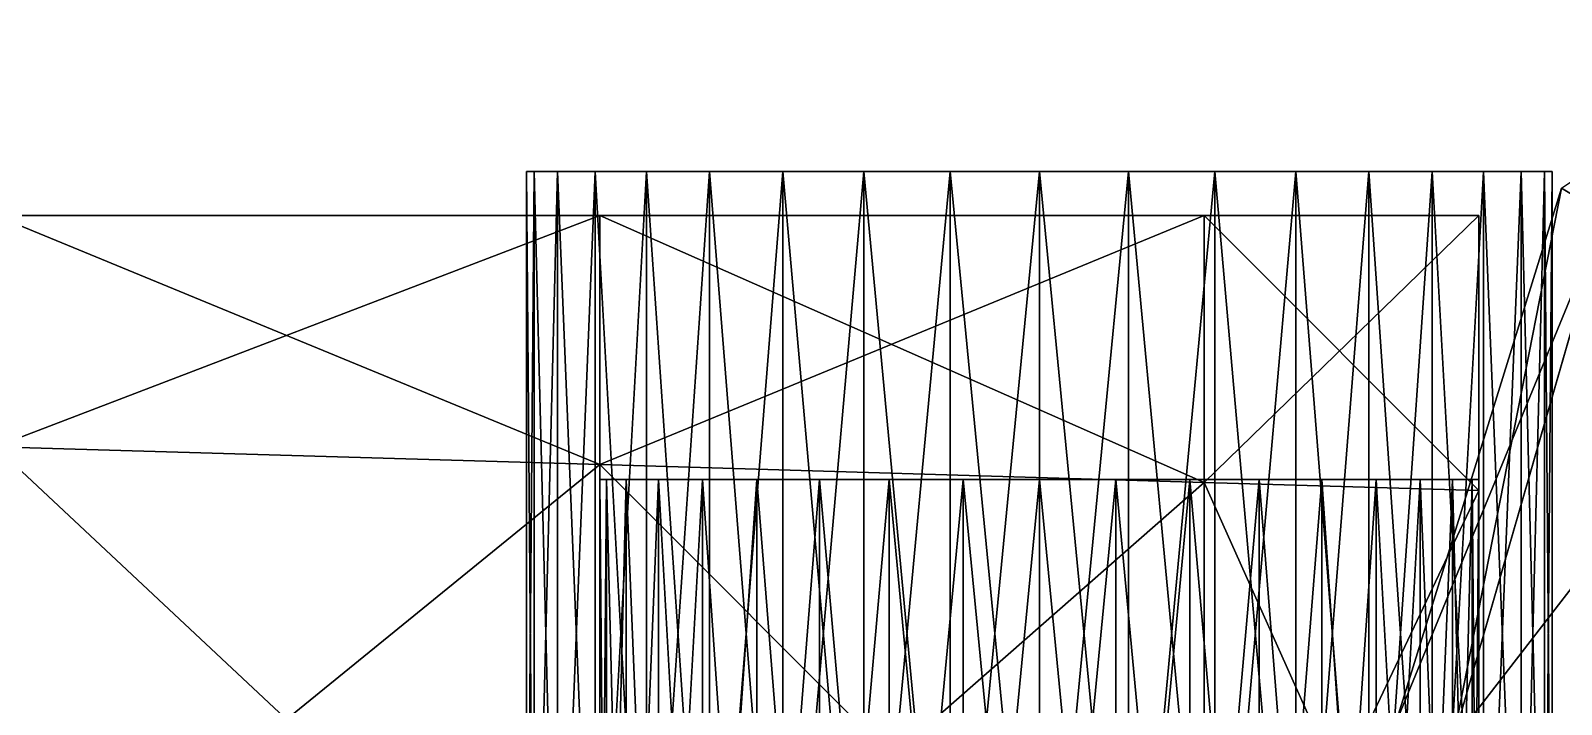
# Model space of a CAD drawing. Header units: metres. Extents: x -4.87 to 4.87, y -6.04 to 1.46.
# Drawn here: x -2.777 to -0.688, y 0.533 to 1.452 of the extents above; entities that cross this region are included whole.
import ezdxf

# ---------------------------------------------------------------- set-up
doc = ezdxf.new("R2010")
doc.units = ezdxf.units.M

msp = doc.modelspace()

# ---------------------------------------------------------------- linework, layer by layer
at = {"layer": 'Cylinder'}
for points in [[(-2.1, 0, 0.7), (-2.0894, 1.26, 0.8216), (-2.0894, 0, 0.8216)], [(-2.1, 0, 0.7), (-2.1, 1.26, 0.7), (-2.0894, 1.26, 0.8216)], [(-2.1, 1.26, 0.7), (-2.0894, 1.26, 0.8216), (-2.0894, 1.26, 0.8216)], [(-2.1, 1.26, 0.7), (-2.1, 1.26, 0.7), (-2.0894, 1.26, 0.8216)], [(-2.1, 1.26, 0.7), (-1.4, 1.26, 0.7), (-2.0894, 1.26, 0.8216)], [(-2.1, 1.26, 0.7), (-1.4, 1.26, 0.7), (-1.4, 1.26, 0.7)], [(-2.0894, 0, 0.5784), (-2.1, 1.26, 0.7), (-2.1, 0, 0.7)], [(-2.0894, 0, 0.5784), (-2.0894, 1.26, 0.5784), (-2.1, 1.26, 0.7)], [(-2.0894, 1.26, 0.5784), (-2.1, 1.26, 0.7), (-2.1, 1.26, 0.7)], [(-2.0894, 1.26, 0.5784), (-2.0894, 1.26, 0.5784), (-2.1, 1.26, 0.7)], [(-2.0894, 1.26, 0.5784), (-1.4, 1.26, 0.7), (-2.1, 1.26, 0.7)], [(-2.0894, 0, 0.8216), (-2.0578, 1.26, 0.9394), (-2.0578, 0, 0.9394)], [(-2.0894, 0, 0.8216), (-2.0894, 1.26, 0.8216), (-2.0578, 1.26, 0.9394)], [(-2.0894, 1.26, 0.8216), (-2.0578, 1.26, 0.9394), (-2.0578, 1.26, 0.9394)], [(-2.0894, 1.26, 0.8216), (-2.0894, 1.26, 0.8216), (-2.0578, 1.26, 0.9394)], [(-2.0894, 1.26, 0.8216), (-1.4, 1.26, 0.7), (-2.0578, 1.26, 0.9394)], [(-2.0894, 1.26, 0.8216), (-1.4, 1.26, 0.7), (-1.4, 1.26, 0.7)], [(-2.0894, 1.26, 0.5784), (-1.4, 1.26, 0.7), (-1.4, 1.26, 0.7)], [(-2.0578, 0, 0.4606), (-2.0894, 1.26, 0.5784), (-2.0894, 0, 0.5784)], [(-2.0578, 0, 0.4606), (-2.0578, 1.26, 0.4606), (-2.0894, 1.26, 0.5784)], [(-2.0578, 1.26, 0.4606), (-2.0894, 1.26, 0.5784), (-2.0894, 1.26, 0.5784)], [(-2.0578, 1.26, 0.4606), (-2.0578, 1.26, 0.4606), (-2.0894, 1.26, 0.5784)], [(-2.0578, 1.26, 0.4606), (-1.4, 1.26, 0.7), (-2.0894, 1.26, 0.5784)], [(-2.0578, 0, 0.9394), (-2.0062, 1.26, 1.05), (-2.0062, 0, 1.05)], [(-2.0578, 0, 0.9394), (-2.0578, 1.26, 0.9394), (-2.0062, 1.26, 1.05)], [(-2.0578, 1.26, 0.9394), (-2.0062, 1.26, 1.05), (-2.0062, 1.26, 1.05)], [(-2.0578, 1.26, 0.9394), (-2.0578, 1.26, 0.9394), (-2.0062, 1.26, 1.05)], [(-2.0578, 1.26, 0.9394), (-1.4, 1.26, 0.7), (-2.0062, 1.26, 1.05)], [(-2.0578, 1.26, 0.9394), (-1.4, 1.26, 0.7), (-1.4, 1.26, 0.7)], [(-2.0578, 1.26, 0.4606), (-1.4, 1.26, 0.7), (-1.4, 1.26, 0.7)], [(-2.0062, 0, 0.35), (-2.0578, 1.26, 0.4606), (-2.0578, 0, 0.4606)], [(-2.0062, 0, 0.35), (-2.0062, 1.26, 0.35), (-2.0578, 1.26, 0.4606)], [(-2.0062, 1.26, 0.35), (-2.0578, 1.26, 0.4606), (-2.0578, 1.26, 0.4606)], [(-2.0062, 1.26, 0.35), (-2.0062, 1.26, 0.35), (-2.0578, 1.26, 0.4606)], [(-2.0062, 1.26, 0.35), (-1.4, 1.26, 0.7), (-2.0578, 1.26, 0.4606)], [(-2.0062, 0, 1.05), (-1.9362, 1.26, 1.15), (-1.9362, 0, 1.15)], [(-2.0062, 0, 1.05), (-2.0062, 1.26, 1.05), (-1.9362, 1.26, 1.15)], [(-2.0062, 1.26, 1.05), (-1.9362, 1.26, 1.15), (-1.9362, 1.26, 1.15)], [(-2.0062, 1.26, 1.05), (-2.0062, 1.26, 1.05), (-1.9362, 1.26, 1.15)], [(-2.0062, 1.26, 1.05), (-1.4, 1.26, 0.7), (-1.9362, 1.26, 1.15)], [(-2.0062, 1.26, 1.05), (-1.4, 1.26, 0.7), (-1.4, 1.26, 0.7)], [(-2.0062, 1.26, 0.35), (-1.4, 1.26, 0.7), (-1.4, 1.26, 0.7)], [(-1.9362, 0, 0.25), (-2.0062, 1.26, 0.35), (-2.0062, 0, 0.35)], [(-1.9362, 0, 0.25), (-1.9362, 1.26, 0.25), (-2.0062, 1.26, 0.35)], [(-1.9362, 1.26, 0.25), (-2.0062, 1.26, 0.35), (-2.0062, 1.26, 0.35)], [(-1.9362, 1.26, 0.25), (-1.9362, 1.26, 0.25), (-2.0062, 1.26, 0.35)], [(-1.9362, 1.26, 0.25), (-1.4, 1.26, 0.7), (-2.0062, 1.26, 0.35)], [(-1.9362, 0, 1.15), (-1.85, 1.26, 1.2362), (-1.85, 0, 1.2362)], [(-1.9362, 0, 1.15), (-1.9362, 1.26, 1.15), (-1.85, 1.26, 1.2362)], [(-1.9362, 1.26, 1.15), (-1.85, 1.26, 1.2362), (-1.85, 1.26, 1.2362)], [(-1.9362, 1.26, 1.15), (-1.9362, 1.26, 1.15), (-1.85, 1.26, 1.2362)], [(-1.9362, 1.26, 1.15), (-1.4, 1.26, 0.7), (-1.85, 1.26, 1.2362)], [(-1.9362, 1.26, 1.15), (-1.4, 1.26, 0.7), (-1.4, 1.26, 0.7)], [(-1.9362, 1.26, 0.25), (-1.4, 1.26, 0.7), (-1.4, 1.26, 0.7)], [(-1.85, 0, 0.1638), (-1.9362, 1.26, 0.25), (-1.9362, 0, 0.25)], [(-1.85, 0, 0.1638), (-1.85, 1.26, 0.1638), (-1.9362, 1.26, 0.25)], [(-1.85, 1.26, 0.1638), (-1.9362, 1.26, 0.25), (-1.9362, 1.26, 0.25)], [(-1.85, 1.26, 0.1638), (-1.85, 1.26, 0.1638), (-1.9362, 1.26, 0.25)], [(-1.85, 1.26, 0.1638), (-1.4, 1.26, 0.7), (-1.9362, 1.26, 0.25)], [(-1.85, 0, 1.2362), (-1.75, 1.26, 1.3062), (-1.75, 0, 1.3062)], [(-1.85, 0, 1.2362), (-1.85, 1.26, 1.2362), (-1.75, 1.26, 1.3062)], [(-1.85, 1.26, 1.2362), (-1.75, 1.26, 1.3062), (-1.75, 1.26, 1.3062)], [(-1.85, 1.26, 1.2362), (-1.85, 1.26, 1.2362), (-1.75, 1.26, 1.3062)], [(-1.85, 1.26, 1.2362), (-1.4, 1.26, 0.7), (-1.75, 1.26, 1.3062)], [(-1.85, 1.26, 1.2362), (-1.4, 1.26, 0.7), (-1.4, 1.26, 0.7)], [(-1.85, 1.26, 0.1638), (-1.4, 1.26, 0.7), (-1.4, 1.26, 0.7)], [(-1.75, 0, 0.0938), (-1.85, 1.26, 0.1638), (-1.85, 0, 0.1638)], [(-1.75, 0, 0.0938), (-1.75, 1.26, 0.0938), (-1.85, 1.26, 0.1638)], [(-1.75, 1.26, 0.0938), (-1.85, 1.26, 0.1638), (-1.85, 1.26, 0.1638)], [(-1.75, 1.26, 0.0938), (-1.75, 1.26, 0.0938), (-1.85, 1.26, 0.1638)], [(-1.75, 1.26, 0.0938), (-1.4, 1.26, 0.7), (-1.85, 1.26, 0.1638)], [(-1.75, 0, 1.3062), (-1.6394, 1.26, 1.3578), (-1.6394, 0, 1.3578)], [(-1.75, 0, 1.3062), (-1.75, 1.26, 1.3062), (-1.6394, 1.26, 1.3578)], [(-1.75, 1.26, 1.3062), (-1.6394, 1.26, 1.3578), (-1.6394, 1.26, 1.3578)], [(-1.75, 1.26, 1.3062), (-1.75, 1.26, 1.3062), (-1.6394, 1.26, 1.3578)], [(-1.75, 1.26, 1.3062), (-1.4, 1.26, 0.7), (-1.6394, 1.26, 1.3578)], [(-1.75, 1.26, 1.3062), (-1.4, 1.26, 0.7), (-1.4, 1.26, 0.7)], [(-1.75, 1.26, 0.0938), (-1.4, 1.26, 0.7), (-1.4, 1.26, 0.7)], [(-1.6394, 0, 0.0422), (-1.75, 1.26, 0.0938), (-1.75, 0, 0.0938)], [(-1.6394, 0, 0.0422), (-1.6394, 1.26, 0.0422), (-1.75, 1.26, 0.0938)], [(-1.6394, 1.26, 0.0422), (-1.75, 1.26, 0.0938), (-1.75, 1.26, 0.0938)], [(-1.6394, 1.26, 0.0422), (-1.6394, 1.26, 0.0422), (-1.75, 1.26, 0.0938)], [(-1.6394, 1.26, 0.0422), (-1.4, 1.26, 0.7), (-1.75, 1.26, 0.0938)], [(-1.6394, 0, 1.3578), (-1.5216, 1.26, 1.3894), (-1.5216, 0, 1.3894)], [(-1.6394, 0, 1.3578), (-1.6394, 1.26, 1.3578), (-1.5216, 1.26, 1.3894)], [(-1.6394, 1.26, 1.3578), (-1.5216, 1.26, 1.3894), (-1.5216, 1.26, 1.3894)], [(-1.6394, 1.26, 1.3578), (-1.6394, 1.26, 1.3578), (-1.5216, 1.26, 1.3894)], [(-1.6394, 1.26, 1.3578), (-1.4, 1.26, 0.7), (-1.5216, 1.26, 1.3894)], [(-1.6394, 1.26, 1.3578), (-1.4, 1.26, 0.7), (-1.4, 1.26, 0.7)], [(-1.6394, 1.26, 0.0422), (-1.4, 1.26, 0.7), (-1.4, 1.26, 0.7)], [(-1.5216, 0, 0.0106), (-1.6394, 1.26, 0.0422), (-1.6394, 0, 0.0422)], [(-1.5216, 0, 0.0106), (-1.5216, 1.26, 0.0106), (-1.6394, 1.26, 0.0422)], [(-1.5216, 1.26, 0.0106), (-1.6394, 1.26, 0.0422), (-1.6394, 1.26, 0.0422)], [(-1.5216, 1.26, 0.0106), (-1.5216, 1.26, 0.0106), (-1.6394, 1.26, 0.0422)], [(-1.5216, 1.26, 0.0106), (-1.4, 1.26, 0.7), (-1.6394, 1.26, 0.0422)], [(-1.5216, 0, 1.3894), (-1.4, 1.26, 1.4), (-1.4, 0, 1.4)], [(-1.5216, 0, 1.3894), (-1.5216, 1.26, 1.3894), (-1.4, 1.26, 1.4)], [(-1.5216, 1.26, 1.3894), (-1.4, 1.26, 1.4), (-1.4, 1.26, 1.4)], [(-1.5216, 1.26, 1.3894), (-1.5216, 1.26, 1.3894), (-1.4, 1.26, 1.4)], [(-1.5216, 1.26, 1.3894), (-1.4, 1.26, 0.7), (-1.4, 1.26, 1.4)], [(-1.5216, 1.26, 1.3894), (-1.4, 1.26, 0.7), (-1.4, 1.26, 0.7)], [(-1.5216, 1.26, 0.0106), (-1.4, 1.26, 0.7), (-1.4, 1.26, 0.7)], [(-1.4, 0, 0), (-1.5216, 1.26, 0.0106), (-1.5216, 0, 0.0106)], [(-1.4, 0, 0), (-1.4, 1.26, 0), (-1.5216, 1.26, 0.0106)], [(-1.4, 1.26, 0), (-1.5216, 1.26, 0.0106), (-1.5216, 1.26, 0.0106)], [(-1.4, 1.26, 0), (-1.4, 1.26, 0), (-1.5216, 1.26, 0.0106)], [(-1.4, 1.26, 0), (-1.4, 1.26, 0.7), (-1.5216, 1.26, 0.0106)], [(-1.4, 1.26, 0), (-1.4, 1.26, 0.7), (-1.4, 1.26, 0.7)], [(-1.2784, 0, 0.0106), (-1.4, 1.26, 0), (-1.4, 0, 0)], [(-1.2784, 0, 0.0106), (-1.2784, 1.26, 0.0106), (-1.4, 1.26, 0)], [(-1.2784, 1.26, 0.0106), (-1.4, 1.26, 0), (-1.4, 1.26, 0)], [(-1.2784, 1.26, 0.0106), (-1.2784, 1.26, 0.0106), (-1.4, 1.26, 0)], [(-1.2784, 1.26, 0.0106), (-1.4, 1.26, 0.7), (-1.4, 1.26, 0)], [(-1.2784, 1.26, 0.0106), (-1.4, 1.26, 0.7), (-1.4, 1.26, 0.7)], [(-1.1606, 1.26, 0.0422), (-1.4, 1.26, 0.7), (-1.2784, 1.26, 0.0106)], [(-1.1606, 1.26, 0.0422), (-1.4, 1.26, 0.7), (-1.4, 1.26, 0.7)], [(-1.05, 1.26, 0.0938), (-1.4, 1.26, 0.7), (-1.1606, 1.26, 0.0422)], [(-1.05, 1.26, 0.0938), (-1.4, 1.26, 0.7), (-1.4, 1.26, 0.7)], [(-0.9501, 1.26, 0.1638), (-1.4, 1.26, 0.7), (-1.05, 1.26, 0.0938)], [(-0.9501, 1.26, 0.1638), (-1.4, 1.26, 0.7), (-1.4, 1.26, 0.7)], [(-0.8638, 1.26, 0.25), (-1.4, 1.26, 0.7), (-0.9501, 1.26, 0.1638)], [(-0.8638, 1.26, 0.25), (-1.4, 1.26, 0.7), (-1.4, 1.26, 0.7)], [(-0.7938, 1.26, 0.35), (-1.4, 1.26, 0.7), (-0.8638, 1.26, 0.25)], [(-0.7938, 1.26, 0.35), (-1.4, 1.26, 0.7), (-1.4, 1.26, 0.7)], [(-0.7422, 1.26, 0.4606), (-1.4, 1.26, 0.7), (-0.7938, 1.26, 0.35)], [(-0.7422, 1.26, 0.4606), (-1.4, 1.26, 0.7), (-1.4, 1.26, 0.7)], [(-0.7106, 1.26, 0.5784), (-1.4, 1.26, 0.7), (-0.7422, 1.26, 0.4606)], [(-0.7106, 1.26, 0.5784), (-1.4, 1.26, 0.7), (-1.4, 1.26, 0.7)], [(-0.7, 1.26, 0.7), (-1.4, 1.26, 0.7), (-0.7106, 1.26, 0.5784)], [(-0.7, 1.26, 0.7), (-1.4, 1.26, 0.7), (-1.4, 1.26, 0.7)], [(-0.7106, 1.26, 0.8216), (-1.4, 1.26, 0.7), (-0.7, 1.26, 0.7)], [(-0.7106, 1.26, 0.8216), (-1.4, 1.26, 0.7), (-1.4, 1.26, 0.7)], [(-0.7422, 1.26, 0.9394), (-1.4, 1.26, 0.7), (-0.7106, 1.26, 0.8216)], [(-0.7422, 1.26, 0.9394), (-1.4, 1.26, 0.7), (-1.4, 1.26, 0.7)], [(-0.7938, 1.26, 1.05), (-1.4, 1.26, 0.7), (-0.7422, 1.26, 0.9394)], [(-0.7938, 1.26, 1.05), (-1.4, 1.26, 0.7), (-1.4, 1.26, 0.7)], [(-0.8638, 1.26, 1.15), (-1.4, 1.26, 0.7), (-0.7938, 1.26, 1.05)], [(-0.8638, 1.26, 1.15), (-1.4, 1.26, 0.7), (-1.4, 1.26, 0.7)], [(-0.9501, 1.26, 1.2362), (-1.4, 1.26, 0.7), (-0.8638, 1.26, 1.15)], [(-0.9501, 1.26, 1.2362), (-1.4, 1.26, 0.7), (-1.4, 1.26, 0.7)], [(-1.05, 1.26, 1.3062), (-1.4, 1.26, 0.7), (-0.9501, 1.26, 1.2362)], [(-1.05, 1.26, 1.3062), (-1.4, 1.26, 0.7), (-1.4, 1.26, 0.7)], [(-1.1606, 1.26, 1.3578), (-1.4, 1.26, 0.7), (-1.05, 1.26, 1.3062)], [(-1.1606, 1.26, 1.3578), (-1.4, 1.26, 0.7), (-1.4, 1.26, 0.7)], [(-1.2784, 1.26, 1.3894), (-1.4, 1.26, 0.7), (-1.1606, 1.26, 1.3578)], [(-1.2784, 1.26, 1.3894), (-1.4, 1.26, 0.7), (-1.4, 1.26, 0.7)], [(-1.4, 0, 1.4), (-1.2784, 1.26, 1.3894), (-1.2784, 0, 1.3894)], [(-1.4, 0, 1.4), (-1.4, 1.26, 1.4), (-1.2784, 1.26, 1.3894)], [(-1.4, 1.26, 1.4), (-1.2784, 1.26, 1.3894), (-1.2784, 1.26, 1.3894)], [(-1.4, 1.26, 1.4), (-1.4, 1.26, 1.4), (-1.2784, 1.26, 1.3894)], [(-1.4, 1.26, 1.4), (-1.4, 1.26, 0.7), (-1.2784, 1.26, 1.3894)], [(-1.4, 1.26, 1.4), (-1.4, 1.26, 0.7), (-1.4, 1.26, 0.7)], [(-1.1606, 0, 0.0422), (-1.2784, 1.26, 0.0106), (-1.2784, 0, 0.0106)], [(-1.1606, 0, 0.0422), (-1.1606, 1.26, 0.0422), (-1.2784, 1.26, 0.0106)], [(-1.1606, 1.26, 0.0422), (-1.2784, 1.26, 0.0106), (-1.2784, 1.26, 0.0106)], [(-1.1606, 1.26, 0.0422), (-1.1606, 1.26, 0.0422), (-1.2784, 1.26, 0.0106)], [(-1.2784, 0, 1.3894), (-1.1606, 1.26, 1.3578), (-1.1606, 0, 1.3578)], [(-1.2784, 0, 1.3894), (-1.2784, 1.26, 1.3894), (-1.1606, 1.26, 1.3578)], [(-1.2784, 1.26, 1.3894), (-1.1606, 1.26, 1.3578), (-1.1606, 1.26, 1.3578)], [(-1.2784, 1.26, 1.3894), (-1.2784, 1.26, 1.3894), (-1.1606, 1.26, 1.3578)], [(-1.05, 0, 0.0938), (-1.1606, 1.26, 0.0422), (-1.1606, 0, 0.0422)], [(-1.05, 0, 0.0938), (-1.05, 1.26, 0.0938), (-1.1606, 1.26, 0.0422)], [(-1.05, 1.26, 0.0938), (-1.1606, 1.26, 0.0422), (-1.1606, 1.26, 0.0422)], [(-1.05, 1.26, 0.0938), (-1.05, 1.26, 0.0938), (-1.1606, 1.26, 0.0422)], [(-1.1606, 0, 1.3578), (-1.05, 1.26, 1.3062), (-1.05, 0, 1.3062)], [(-1.1606, 0, 1.3578), (-1.1606, 1.26, 1.3578), (-1.05, 1.26, 1.3062)], [(-1.1606, 1.26, 1.3578), (-1.05, 1.26, 1.3062), (-1.05, 1.26, 1.3062)], [(-1.1606, 1.26, 1.3578), (-1.1606, 1.26, 1.3578), (-1.05, 1.26, 1.3062)], [(-0.9501, 0, 0.1638), (-1.05, 1.26, 0.0938), (-1.05, 0, 0.0938)], [(-0.9501, 0, 0.1638), (-0.9501, 1.26, 0.1638), (-1.05, 1.26, 0.0938)], [(-0.9501, 1.26, 0.1638), (-1.05, 1.26, 0.0938), (-1.05, 1.26, 0.0938)], [(-0.9501, 1.26, 0.1638), (-0.9501, 1.26, 0.1638), (-1.05, 1.26, 0.0938)], [(-1.05, 0, 1.3062), (-0.9501, 1.26, 1.2362), (-0.9501, 0, 1.2362)], [(-1.05, 0, 1.3062), (-1.05, 1.26, 1.3062), (-0.9501, 1.26, 1.2362)], [(-1.05, 1.26, 1.3062), (-0.9501, 1.26, 1.2362), (-0.9501, 1.26, 1.2362)], [(-1.05, 1.26, 1.3062), (-1.05, 1.26, 1.3062), (-0.9501, 1.26, 1.2362)], [(-0.9501, 0, 1.2362), (-0.8638, 1.26, 1.15), (-0.8638, 0, 1.15)], [(-0.9501, 0, 1.2362), (-0.9501, 1.26, 1.2362), (-0.8638, 1.26, 1.15)], [(-0.9501, 1.26, 1.2362), (-0.8638, 1.26, 1.15), (-0.8638, 1.26, 1.15)], [(-0.9501, 1.26, 1.2362), (-0.9501, 1.26, 1.2362), (-0.8638, 1.26, 1.15)], [(-0.8638, 0, 0.25), (-0.9501, 1.26, 0.1638), (-0.9501, 0, 0.1638)], [(-0.8638, 0, 0.25), (-0.8638, 1.26, 0.25), (-0.9501, 1.26, 0.1638)], [(-0.8638, 1.26, 0.25), (-0.9501, 1.26, 0.1638), (-0.9501, 1.26, 0.1638)], [(-0.8638, 1.26, 0.25), (-0.8638, 1.26, 0.25), (-0.9501, 1.26, 0.1638)], [(-0.7938, 0, 0.35), (-0.8638, 1.26, 0.25), (-0.8638, 0, 0.25)], [(-0.7938, 0, 0.35), (-0.7938, 1.26, 0.35), (-0.8638, 1.26, 0.25)], [(-0.7938, 1.26, 0.35), (-0.8638, 1.26, 0.25), (-0.8638, 1.26, 0.25)], [(-0.7938, 1.26, 0.35), (-0.7938, 1.26, 0.35), (-0.8638, 1.26, 0.25)], [(-0.8638, 0, 1.15), (-0.7938, 1.26, 1.05), (-0.7938, 0, 1.05)], [(-0.8638, 0, 1.15), (-0.8638, 1.26, 1.15), (-0.7938, 1.26, 1.05)], [(-0.8638, 1.26, 1.15), (-0.7938, 1.26, 1.05), (-0.7938, 1.26, 1.05)], [(-0.8638, 1.26, 1.15), (-0.8638, 1.26, 1.15), (-0.7938, 1.26, 1.05)], [(-0.7422, 0, 0.4606), (-0.7938, 1.26, 0.35), (-0.7938, 0, 0.35)], [(-0.7422, 0, 0.4606), (-0.7422, 1.26, 0.4606), (-0.7938, 1.26, 0.35)], [(-0.7422, 1.26, 0.4606), (-0.7938, 1.26, 0.35), (-0.7938, 1.26, 0.35)], [(-0.7422, 1.26, 0.4606), (-0.7422, 1.26, 0.4606), (-0.7938, 1.26, 0.35)], [(-0.7938, 0, 1.05), (-0.7422, 1.26, 0.9394), (-0.7422, 0, 0.9394)], [(-0.7938, 0, 1.05), (-0.7938, 1.26, 1.05), (-0.7422, 1.26, 0.9394)], [(-0.7938, 1.26, 1.05), (-0.7422, 1.26, 0.9394), (-0.7422, 1.26, 0.9394)], [(-0.7938, 1.26, 1.05), (-0.7938, 1.26, 1.05), (-0.7422, 1.26, 0.9394)], [(-0.7106, 0, 0.5784), (-0.7422, 1.26, 0.4606), (-0.7422, 0, 0.4606)], [(-0.7106, 0, 0.5784), (-0.7106, 1.26, 0.5784), (-0.7422, 1.26, 0.4606)], [(-0.7106, 1.26, 0.5784), (-0.7422, 1.26, 0.4606), (-0.7422, 1.26, 0.4606)], [(-0.7106, 1.26, 0.5784), (-0.7106, 1.26, 0.5784), (-0.7422, 1.26, 0.4606)], [(-0.7422, 0, 0.9394), (-0.7106, 1.26, 0.8216), (-0.7106, 0, 0.8216)], [(-0.7422, 0, 0.9394), (-0.7422, 1.26, 0.9394), (-0.7106, 1.26, 0.8216)], [(-0.7422, 1.26, 0.9394), (-0.7106, 1.26, 0.8216), (-0.7106, 1.26, 0.8216)], [(-0.7422, 1.26, 0.9394), (-0.7422, 1.26, 0.9394), (-0.7106, 1.26, 0.8216)], [(-0.7, 0, 0.7), (-0.7106, 1.26, 0.5784), (-0.7106, 0, 0.5784)], [(-0.7, 0, 0.7), (-0.7, 1.26, 0.7), (-0.7106, 1.26, 0.5784)], [(-0.7, 1.26, 0.7), (-0.7106, 1.26, 0.5784), (-0.7106, 1.26, 0.5784)], [(-0.7, 1.26, 0.7), (-0.7, 1.26, 0.7), (-0.7106, 1.26, 0.5784)], [(-0.7106, 0, 0.8216), (-0.7, 1.26, 0.7), (-0.7, 0, 0.7)], [(-0.7106, 0, 0.8216), (-0.7106, 1.26, 0.8216), (-0.7, 1.26, 0.7)], [(-0.7106, 1.26, 0.8216), (-0.7, 1.26, 0.7), (-0.7, 1.26, 0.7)], [(-0.7106, 1.26, 0.8216), (-0.7106, 1.26, 0.8216), (-0.7, 1.26, 0.7)]]:
    msp.add_3dface(points, dxfattribs=at)
at = {"layer": 'Cylinder 3'}
for points in [[(-2, -0.24, 0.7), (-1.9909, 0.84, 0.8042), (-1.9909, -0.24, 0.8042)], [(-2, -0.24, 0.7), (-2, 0.84, 0.7), (-1.9909, 0.84, 0.8042)], [(-2, 0.84, 0.7), (-1.9909, 0.84, 0.8042), (-1.9909, 0.84, 0.8042)], [(-2, 0.84, 0.7), (-2, 0.84, 0.7), (-1.9909, 0.84, 0.8042)], [(-2, 0.84, 0.7), (-1.4, 0.84, 0.7), (-1.9909, 0.84, 0.8042)], [(-2, 0.84, 0.7), (-1.4, 0.84, 0.7), (-1.4, 0.84, 0.7)], [(-1.9909, -0.24, 0.5958), (-2, 0.84, 0.7), (-2, -0.24, 0.7)], [(-1.9909, -0.24, 0.5958), (-1.9909, 0.84, 0.5958), (-2, 0.84, 0.7)], [(-1.9909, 0.84, 0.5958), (-2, 0.84, 0.7), (-2, 0.84, 0.7)], [(-1.9909, 0.84, 0.5958), (-1.9909, 0.84, 0.5958), (-2, 0.84, 0.7)], [(-1.9909, 0.84, 0.5958), (-1.4, 0.84, 0.7), (-2, 0.84, 0.7)], [(-1.9909, -0.24, 0.8042), (-1.9638, 0.84, 0.9052), (-1.9638, -0.24, 0.9052)], [(-1.9909, -0.24, 0.8042), (-1.9909, 0.84, 0.8042), (-1.9638, 0.84, 0.9052)], [(-1.9909, 0.84, 0.8042), (-1.9638, 0.84, 0.9052), (-1.9638, 0.84, 0.9052)], [(-1.9909, 0.84, 0.8042), (-1.9909, 0.84, 0.8042), (-1.9638, 0.84, 0.9052)], [(-1.9909, 0.84, 0.8042), (-1.4, 0.84, 0.7), (-1.9638, 0.84, 0.9052)], [(-1.9909, 0.84, 0.8042), (-1.4, 0.84, 0.7), (-1.4, 0.84, 0.7)], [(-1.9909, 0.84, 0.5958), (-1.4, 0.84, 0.7), (-1.4, 0.84, 0.7)], [(-1.9638, -0.24, 0.4948), (-1.9909, 0.84, 0.5958), (-1.9909, -0.24, 0.5958)], [(-1.9638, -0.24, 0.4948), (-1.9638, 0.84, 0.4948), (-1.9909, 0.84, 0.5958)], [(-1.9638, 0.84, 0.4948), (-1.9909, 0.84, 0.5958), (-1.9909, 0.84, 0.5958)], [(-1.9638, 0.84, 0.4948), (-1.9638, 0.84, 0.4948), (-1.9909, 0.84, 0.5958)], [(-1.9638, 0.84, 0.4948), (-1.4, 0.84, 0.7), (-1.9909, 0.84, 0.5958)], [(-1.9638, -0.24, 0.9052), (-1.9196, 0.84, 1), (-1.9196, -0.24, 1)], [(-1.9638, -0.24, 0.9052), (-1.9638, 0.84, 0.9052), (-1.9196, 0.84, 1)], [(-1.9638, 0.84, 0.9052), (-1.9196, 0.84, 1), (-1.9196, 0.84, 1)], [(-1.9638, 0.84, 0.9052), (-1.9638, 0.84, 0.9052), (-1.9196, 0.84, 1)], [(-1.9638, 0.84, 0.9052), (-1.4, 0.84, 0.7), (-1.9196, 0.84, 1)], [(-1.9638, 0.84, 0.9052), (-1.4, 0.84, 0.7), (-1.4, 0.84, 0.7)], [(-1.9638, 0.84, 0.4948), (-1.4, 0.84, 0.7), (-1.4, 0.84, 0.7)], [(-1.9196, -0.24, 0.4), (-1.9638, 0.84, 0.4948), (-1.9638, -0.24, 0.4948)], [(-1.9196, -0.24, 0.4), (-1.9196, 0.84, 0.4), (-1.9638, 0.84, 0.4948)], [(-1.9196, 0.84, 0.4), (-1.9638, 0.84, 0.4948), (-1.9638, 0.84, 0.4948)], [(-1.9196, 0.84, 0.4), (-1.9196, 0.84, 0.4), (-1.9638, 0.84, 0.4948)], [(-1.9196, 0.84, 0.4), (-1.4, 0.84, 0.7), (-1.9638, 0.84, 0.4948)], [(-1.9196, -0.24, 1), (-1.8596, 0.84, 1.0857), (-1.8596, -0.24, 1.0857)], [(-1.9196, -0.24, 1), (-1.9196, 0.84, 1), (-1.8596, 0.84, 1.0857)], [(-1.9196, 0.84, 1), (-1.8596, 0.84, 1.0857), (-1.8596, 0.84, 1.0857)], [(-1.9196, 0.84, 1), (-1.9196, 0.84, 1), (-1.8596, 0.84, 1.0857)], [(-1.9196, 0.84, 1), (-1.4, 0.84, 0.7), (-1.8596, 0.84, 1.0857)], [(-1.9196, 0.84, 1), (-1.4, 0.84, 0.7), (-1.4, 0.84, 0.7)], [(-1.9196, 0.84, 0.4), (-1.4, 0.84, 0.7), (-1.4, 0.84, 0.7)], [(-1.8596, -0.24, 0.3143), (-1.9196, 0.84, 0.4), (-1.9196, -0.24, 0.4)], [(-1.8596, -0.24, 0.3143), (-1.8596, 0.84, 0.3143), (-1.9196, 0.84, 0.4)], [(-1.8596, 0.84, 0.3143), (-1.9196, 0.84, 0.4), (-1.9196, 0.84, 0.4)], [(-1.8596, 0.84, 0.3143), (-1.8596, 0.84, 0.3143), (-1.9196, 0.84, 0.4)], [(-1.8596, 0.84, 0.3143), (-1.4, 0.84, 0.7), (-1.9196, 0.84, 0.4)], [(-1.8596, -0.24, 1.0857), (-1.7857, 0.84, 1.1596), (-1.7857, -0.24, 1.1596)], [(-1.8596, -0.24, 1.0857), (-1.8596, 0.84, 1.0857), (-1.7857, 0.84, 1.1596)], [(-1.8596, 0.84, 1.0857), (-1.7857, 0.84, 1.1596), (-1.7857, 0.84, 1.1596)], [(-1.8596, 0.84, 1.0857), (-1.8596, 0.84, 1.0857), (-1.7857, 0.84, 1.1596)], [(-1.8596, 0.84, 1.0857), (-1.4, 0.84, 0.7), (-1.7857, 0.84, 1.1596)], [(-1.8596, 0.84, 1.0857), (-1.4, 0.84, 0.7), (-1.4, 0.84, 0.7)], [(-1.8596, 0.84, 0.3143), (-1.4, 0.84, 0.7), (-1.4, 0.84, 0.7)], [(-1.7857, -0.24, 0.2404), (-1.8596, 0.84, 0.3143), (-1.8596, -0.24, 0.3143)], [(-1.7857, -0.24, 0.2404), (-1.7857, 0.84, 0.2404), (-1.8596, 0.84, 0.3143)], [(-1.7857, 0.84, 0.2404), (-1.8596, 0.84, 0.3143), (-1.8596, 0.84, 0.3143)], [(-1.7857, 0.84, 0.2404), (-1.7857, 0.84, 0.2404), (-1.8596, 0.84, 0.3143)], [(-1.7857, 0.84, 0.2404), (-1.4, 0.84, 0.7), (-1.8596, 0.84, 0.3143)], [(-1.7857, -0.24, 1.1596), (-1.7, 0.84, 1.2196), (-1.7, -0.24, 1.2196)], [(-1.7857, -0.24, 1.1596), (-1.7857, 0.84, 1.1596), (-1.7, 0.84, 1.2196)], [(-1.7857, 0.84, 1.1596), (-1.7, 0.84, 1.2196), (-1.7, 0.84, 1.2196)], [(-1.7857, 0.84, 1.1596), (-1.7857, 0.84, 1.1596), (-1.7, 0.84, 1.2196)], [(-1.7857, 0.84, 1.1596), (-1.4, 0.84, 0.7), (-1.7, 0.84, 1.2196)], [(-1.7857, 0.84, 1.1596), (-1.4, 0.84, 0.7), (-1.4, 0.84, 0.7)], [(-1.7857, 0.84, 0.2404), (-1.4, 0.84, 0.7), (-1.4, 0.84, 0.7)], [(-1.7, -0.24, 0.1804), (-1.7857, 0.84, 0.2404), (-1.7857, -0.24, 0.2404)], [(-1.7, -0.24, 0.1804), (-1.7, 0.84, 0.1804), (-1.7857, 0.84, 0.2404)], [(-1.7, 0.84, 0.1804), (-1.7857, 0.84, 0.2404), (-1.7857, 0.84, 0.2404)], [(-1.7, 0.84, 0.1804), (-1.7, 0.84, 0.1804), (-1.7857, 0.84, 0.2404)], [(-1.7, 0.84, 0.1804), (-1.4, 0.84, 0.7), (-1.7857, 0.84, 0.2404)], [(-1.7, -0.24, 1.2196), (-1.6052, 0.84, 1.2638), (-1.6052, -0.24, 1.2638)], [(-1.7, -0.24, 1.2196), (-1.7, 0.84, 1.2196), (-1.6052, 0.84, 1.2638)], [(-1.7, 0.84, 1.2196), (-1.6052, 0.84, 1.2638), (-1.6052, 0.84, 1.2638)], [(-1.7, 0.84, 1.2196), (-1.7, 0.84, 1.2196), (-1.6052, 0.84, 1.2638)], [(-1.7, 0.84, 1.2196), (-1.4, 0.84, 0.7), (-1.6052, 0.84, 1.2638)], [(-1.7, 0.84, 1.2196), (-1.4, 0.84, 0.7), (-1.4, 0.84, 0.7)], [(-1.7, 0.84, 0.1804), (-1.4, 0.84, 0.7), (-1.4, 0.84, 0.7)], [(-1.6052, -0.24, 0.1362), (-1.7, 0.84, 0.1804), (-1.7, -0.24, 0.1804)], [(-1.6052, -0.24, 0.1362), (-1.6052, 0.84, 0.1362), (-1.7, 0.84, 0.1804)], [(-1.6052, 0.84, 0.1362), (-1.7, 0.84, 0.1804), (-1.7, 0.84, 0.1804)], [(-1.6052, 0.84, 0.1362), (-1.6052, 0.84, 0.1362), (-1.7, 0.84, 0.1804)], [(-1.6052, 0.84, 0.1362), (-1.4, 0.84, 0.7), (-1.7, 0.84, 0.1804)], [(-1.6052, -0.24, 1.2638), (-1.5042, 0.84, 1.2909), (-1.5042, -0.24, 1.2909)], [(-1.6052, -0.24, 1.2638), (-1.6052, 0.84, 1.2638), (-1.5042, 0.84, 1.2909)], [(-1.6052, 0.84, 1.2638), (-1.5042, 0.84, 1.2909), (-1.5042, 0.84, 1.2909)], [(-1.6052, 0.84, 1.2638), (-1.6052, 0.84, 1.2638), (-1.5042, 0.84, 1.2909)], [(-1.6052, 0.84, 1.2638), (-1.4, 0.84, 0.7), (-1.5042, 0.84, 1.2909)], [(-1.6052, 0.84, 1.2638), (-1.4, 0.84, 0.7), (-1.4, 0.84, 0.7)], [(-1.6052, 0.84, 0.1362), (-1.4, 0.84, 0.7), (-1.4, 0.84, 0.7)], [(-1.5042, -0.24, 0.1091), (-1.6052, 0.84, 0.1362), (-1.6052, -0.24, 0.1362)], [(-1.5042, -0.24, 0.1091), (-1.5042, 0.84, 0.1091), (-1.6052, 0.84, 0.1362)], [(-1.5042, 0.84, 0.1091), (-1.6052, 0.84, 0.1362), (-1.6052, 0.84, 0.1362)], [(-1.5042, 0.84, 0.1091), (-1.5042, 0.84, 0.1091), (-1.6052, 0.84, 0.1362)], [(-1.5042, 0.84, 0.1091), (-1.4, 0.84, 0.7), (-1.6052, 0.84, 0.1362)], [(-1.5042, -0.24, 1.2909), (-1.4, 0.84, 1.3), (-1.4, -0.24, 1.3)], [(-1.5042, -0.24, 1.2909), (-1.5042, 0.84, 1.2909), (-1.4, 0.84, 1.3)], [(-1.5042, 0.84, 1.2909), (-1.4, 0.84, 1.3), (-1.4, 0.84, 1.3)], [(-1.5042, 0.84, 1.2909), (-1.5042, 0.84, 1.2909), (-1.4, 0.84, 1.3)], [(-1.5042, 0.84, 1.2909), (-1.4, 0.84, 0.7), (-1.4, 0.84, 1.3)], [(-1.5042, 0.84, 1.2909), (-1.4, 0.84, 0.7), (-1.4, 0.84, 0.7)], [(-1.5042, 0.84, 0.1091), (-1.4, 0.84, 0.7), (-1.4, 0.84, 0.7)], [(-1.4, -0.24, 0.1), (-1.5042, 0.84, 0.1091), (-1.5042, -0.24, 0.1091)], [(-1.4, -0.24, 0.1), (-1.4, 0.84, 0.1), (-1.5042, 0.84, 0.1091)], [(-1.4, 0.84, 0.1), (-1.5042, 0.84, 0.1091), (-1.5042, 0.84, 0.1091)], [(-1.4, 0.84, 0.1), (-1.4, 0.84, 0.1), (-1.5042, 0.84, 0.1091)], [(-1.4, 0.84, 0.1), (-1.4, 0.84, 0.7), (-1.5042, 0.84, 0.1091)], [(-1.4, 0.84, 0.1), (-1.4, 0.84, 0.7), (-1.4, 0.84, 0.7)], [(-1.2958, -0.24, 0.1091), (-1.4, 0.84, 0.1), (-1.4, -0.24, 0.1)], [(-1.2958, -0.24, 0.1091), (-1.2958, 0.84, 0.1091), (-1.4, 0.84, 0.1)], [(-1.2958, 0.84, 0.1091), (-1.4, 0.84, 0.1), (-1.4, 0.84, 0.1)], [(-1.2958, 0.84, 0.1091), (-1.2958, 0.84, 0.1091), (-1.4, 0.84, 0.1)], [(-1.2958, 0.84, 0.1091), (-1.4, 0.84, 0.7), (-1.4, 0.84, 0.1)], [(-1.2958, 0.84, 0.1091), (-1.4, 0.84, 0.7), (-1.4, 0.84, 0.7)], [(-1.1948, 0.84, 0.1362), (-1.4, 0.84, 0.7), (-1.2958, 0.84, 0.1091)], [(-1.1948, 0.84, 0.1362), (-1.4, 0.84, 0.7), (-1.4, 0.84, 0.7)], [(-1.1, 0.84, 0.1804), (-1.4, 0.84, 0.7), (-1.1948, 0.84, 0.1362)], [(-1.1, 0.84, 0.1804), (-1.4, 0.84, 0.7), (-1.4, 0.84, 0.7)], [(-1.0143, 0.84, 0.2404), (-1.4, 0.84, 0.7), (-1.1, 0.84, 0.1804)], [(-1.0143, 0.84, 0.2404), (-1.4, 0.84, 0.7), (-1.4, 0.84, 0.7)], [(-0.9404, 0.84, 0.3143), (-1.4, 0.84, 0.7), (-1.0143, 0.84, 0.2404)], [(-0.9404, 0.84, 0.3143), (-1.4, 0.84, 0.7), (-1.4, 0.84, 0.7)], [(-0.8804, 0.84, 0.4), (-1.4, 0.84, 0.7), (-0.9404, 0.84, 0.3143)], [(-0.8804, 0.84, 0.4), (-1.4, 0.84, 0.7), (-1.4, 0.84, 0.7)], [(-0.8362, 0.84, 0.4948), (-1.4, 0.84, 0.7), (-0.8804, 0.84, 0.4)], [(-0.8362, 0.84, 0.4948), (-1.4, 0.84, 0.7), (-1.4, 0.84, 0.7)], [(-0.8091, 0.84, 0.5958), (-1.4, 0.84, 0.7), (-0.8362, 0.84, 0.4948)], [(-0.8091, 0.84, 0.5958), (-1.4, 0.84, 0.7), (-1.4, 0.84, 0.7)], [(-0.8, 0.84, 0.7), (-1.4, 0.84, 0.7), (-0.8091, 0.84, 0.5958)], [(-0.8, 0.84, 0.7), (-1.4, 0.84, 0.7), (-1.4, 0.84, 0.7)], [(-0.8091, 0.84, 0.8042), (-1.4, 0.84, 0.7), (-0.8, 0.84, 0.7)], [(-0.8091, 0.84, 0.8042), (-1.4, 0.84, 0.7), (-1.4, 0.84, 0.7)], [(-0.8362, 0.84, 0.9052), (-1.4, 0.84, 0.7), (-0.8091, 0.84, 0.8042)], [(-0.8362, 0.84, 0.9052), (-1.4, 0.84, 0.7), (-1.4, 0.84, 0.7)], [(-0.8804, 0.84, 1), (-1.4, 0.84, 0.7), (-0.8362, 0.84, 0.9052)], [(-0.8804, 0.84, 1), (-1.4, 0.84, 0.7), (-1.4, 0.84, 0.7)], [(-0.9404, 0.84, 1.0857), (-1.4, 0.84, 0.7), (-0.8804, 0.84, 1)], [(-0.9404, 0.84, 1.0857), (-1.4, 0.84, 0.7), (-1.4, 0.84, 0.7)], [(-1.0143, 0.84, 1.1596), (-1.4, 0.84, 0.7), (-0.9404, 0.84, 1.0857)], [(-1.0143, 0.84, 1.1596), (-1.4, 0.84, 0.7), (-1.4, 0.84, 0.7)], [(-1.1, 0.84, 1.2196), (-1.4, 0.84, 0.7), (-1.0143, 0.84, 1.1596)], [(-1.1, 0.84, 1.2196), (-1.4, 0.84, 0.7), (-1.4, 0.84, 0.7)], [(-1.1948, 0.84, 1.2638), (-1.4, 0.84, 0.7), (-1.1, 0.84, 1.2196)], [(-1.1948, 0.84, 1.2638), (-1.4, 0.84, 0.7), (-1.4, 0.84, 0.7)], [(-1.2958, 0.84, 1.2909), (-1.4, 0.84, 0.7), (-1.1948, 0.84, 1.2638)], [(-1.2958, 0.84, 1.2909), (-1.4, 0.84, 0.7), (-1.4, 0.84, 0.7)], [(-1.4, -0.24, 1.3), (-1.2958, 0.84, 1.2909), (-1.2958, -0.24, 1.2909)], [(-1.4, -0.24, 1.3), (-1.4, 0.84, 1.3), (-1.2958, 0.84, 1.2909)], [(-1.4, 0.84, 1.3), (-1.2958, 0.84, 1.2909), (-1.2958, 0.84, 1.2909)], [(-1.4, 0.84, 1.3), (-1.4, 0.84, 1.3), (-1.2958, 0.84, 1.2909)], [(-1.4, 0.84, 1.3), (-1.4, 0.84, 0.7), (-1.2958, 0.84, 1.2909)], [(-1.4, 0.84, 1.3), (-1.4, 0.84, 0.7), (-1.4, 0.84, 0.7)], [(-1.1948, -0.24, 0.1362), (-1.2958, 0.84, 0.1091), (-1.2958, -0.24, 0.1091)], [(-1.1948, -0.24, 0.1362), (-1.1948, 0.84, 0.1362), (-1.2958, 0.84, 0.1091)], [(-1.1948, 0.84, 0.1362), (-1.2958, 0.84, 0.1091), (-1.2958, 0.84, 0.1091)], [(-1.1948, 0.84, 0.1362), (-1.1948, 0.84, 0.1362), (-1.2958, 0.84, 0.1091)], [(-1.2958, -0.24, 1.2909), (-1.1948, 0.84, 1.2638), (-1.1948, -0.24, 1.2638)], [(-1.2958, -0.24, 1.2909), (-1.2958, 0.84, 1.2909), (-1.1948, 0.84, 1.2638)], [(-1.2958, 0.84, 1.2909), (-1.1948, 0.84, 1.2638), (-1.1948, 0.84, 1.2638)], [(-1.2958, 0.84, 1.2909), (-1.2958, 0.84, 1.2909), (-1.1948, 0.84, 1.2638)], [(-1.1, -0.24, 0.1804), (-1.1948, 0.84, 0.1362), (-1.1948, -0.24, 0.1362)], [(-1.1, -0.24, 0.1804), (-1.1, 0.84, 0.1804), (-1.1948, 0.84, 0.1362)], [(-1.1, 0.84, 0.1804), (-1.1948, 0.84, 0.1362), (-1.1948, 0.84, 0.1362)], [(-1.1, 0.84, 0.1804), (-1.1, 0.84, 0.1804), (-1.1948, 0.84, 0.1362)], [(-1.1948, -0.24, 1.2638), (-1.1, 0.84, 1.2196), (-1.1, -0.24, 1.2196)], [(-1.1948, -0.24, 1.2638), (-1.1948, 0.84, 1.2638), (-1.1, 0.84, 1.2196)], [(-1.1948, 0.84, 1.2638), (-1.1, 0.84, 1.2196), (-1.1, 0.84, 1.2196)], [(-1.1948, 0.84, 1.2638), (-1.1948, 0.84, 1.2638), (-1.1, 0.84, 1.2196)], [(-1.0143, -0.24, 0.2404), (-1.1, 0.84, 0.1804), (-1.1, -0.24, 0.1804)], [(-1.0143, -0.24, 0.2404), (-1.0143, 0.84, 0.2404), (-1.1, 0.84, 0.1804)], [(-1.0143, 0.84, 0.2404), (-1.1, 0.84, 0.1804), (-1.1, 0.84, 0.1804)], [(-1.0143, 0.84, 0.2404), (-1.0143, 0.84, 0.2404), (-1.1, 0.84, 0.1804)], [(-1.1, -0.24, 1.2196), (-1.0143, 0.84, 1.1596), (-1.0143, -0.24, 1.1596)], [(-1.1, -0.24, 1.2196), (-1.1, 0.84, 1.2196), (-1.0143, 0.84, 1.1596)], [(-1.1, 0.84, 1.2196), (-1.0143, 0.84, 1.1596), (-1.0143, 0.84, 1.1596)], [(-1.1, 0.84, 1.2196), (-1.1, 0.84, 1.2196), (-1.0143, 0.84, 1.1596)], [(-0.9404, -0.24, 0.3143), (-1.0143, 0.84, 0.2404), (-1.0143, -0.24, 0.2404)], [(-0.9404, -0.24, 0.3143), (-0.9404, 0.84, 0.3143), (-1.0143, 0.84, 0.2404)], [(-0.9404, 0.84, 0.3143), (-1.0143, 0.84, 0.2404), (-1.0143, 0.84, 0.2404)], [(-0.9404, 0.84, 0.3143), (-0.9404, 0.84, 0.3143), (-1.0143, 0.84, 0.2404)], [(-1.0143, -0.24, 1.1596), (-0.9404, 0.84, 1.0857), (-0.9404, -0.24, 1.0857)], [(-1.0143, -0.24, 1.1596), (-1.0143, 0.84, 1.1596), (-0.9404, 0.84, 1.0857)], [(-1.0143, 0.84, 1.1596), (-0.9404, 0.84, 1.0857), (-0.9404, 0.84, 1.0857)], [(-1.0143, 0.84, 1.1596), (-1.0143, 0.84, 1.1596), (-0.9404, 0.84, 1.0857)], [(-0.8804, -0.24, 0.4), (-0.9404, 0.84, 0.3143), (-0.9404, -0.24, 0.3143)], [(-0.8804, -0.24, 0.4), (-0.8804, 0.84, 0.4), (-0.9404, 0.84, 0.3143)], [(-0.8804, 0.84, 0.4), (-0.9404, 0.84, 0.3143), (-0.9404, 0.84, 0.3143)], [(-0.8804, 0.84, 0.4), (-0.8804, 0.84, 0.4), (-0.9404, 0.84, 0.3143)], [(-0.9404, -0.24, 1.0857), (-0.8804, 0.84, 1), (-0.8804, -0.24, 1)], [(-0.9404, -0.24, 1.0857), (-0.9404, 0.84, 1.0857), (-0.8804, 0.84, 1)], [(-0.9404, 0.84, 1.0857), (-0.8804, 0.84, 1), (-0.8804, 0.84, 1)], [(-0.9404, 0.84, 1.0857), (-0.9404, 0.84, 1.0857), (-0.8804, 0.84, 1)], [(-0.8362, -0.24, 0.4948), (-0.8804, 0.84, 0.4), (-0.8804, -0.24, 0.4)], [(-0.8362, -0.24, 0.4948), (-0.8362, 0.84, 0.4948), (-0.8804, 0.84, 0.4)], [(-0.8362, 0.84, 0.4948), (-0.8804, 0.84, 0.4), (-0.8804, 0.84, 0.4)], [(-0.8362, 0.84, 0.4948), (-0.8362, 0.84, 0.4948), (-0.8804, 0.84, 0.4)], [(-0.8804, -0.24, 1), (-0.8362, 0.84, 0.9052), (-0.8362, -0.24, 0.9052)], [(-0.8804, -0.24, 1), (-0.8804, 0.84, 1), (-0.8362, 0.84, 0.9052)], [(-0.8804, 0.84, 1), (-0.8362, 0.84, 0.9052), (-0.8362, 0.84, 0.9052)], [(-0.8804, 0.84, 1), (-0.8804, 0.84, 1), (-0.8362, 0.84, 0.9052)], [(-0.8091, -0.24, 0.5958), (-0.8362, 0.84, 0.4948), (-0.8362, -0.24, 0.4948)], [(-0.8091, -0.24, 0.5958), (-0.8091, 0.84, 0.5958), (-0.8362, 0.84, 0.4948)], [(-0.8091, 0.84, 0.5958), (-0.8362, 0.84, 0.4948), (-0.8362, 0.84, 0.4948)], [(-0.8091, 0.84, 0.5958), (-0.8091, 0.84, 0.5958), (-0.8362, 0.84, 0.4948)], [(-0.8362, -0.24, 0.9052), (-0.8091, 0.84, 0.8042), (-0.8091, -0.24, 0.8042)], [(-0.8362, -0.24, 0.9052), (-0.8362, 0.84, 0.9052), (-0.8091, 0.84, 0.8042)], [(-0.8362, 0.84, 0.9052), (-0.8091, 0.84, 0.8042), (-0.8091, 0.84, 0.8042)], [(-0.8362, 0.84, 0.9052), (-0.8362, 0.84, 0.9052), (-0.8091, 0.84, 0.8042)], [(-0.8, -0.24, 0.7), (-0.8091, 0.84, 0.5958), (-0.8091, -0.24, 0.5958)], [(-0.8, -0.24, 0.7), (-0.8, 0.84, 0.7), (-0.8091, 0.84, 0.5958)], [(-0.8, 0.84, 0.7), (-0.8091, 0.84, 0.5958), (-0.8091, 0.84, 0.5958)], [(-0.8, 0.84, 0.7), (-0.8, 0.84, 0.7), (-0.8091, 0.84, 0.5958)], [(-0.8091, -0.24, 0.8042), (-0.8, 0.84, 0.7), (-0.8, -0.24, 0.7)], [(-0.8091, -0.24, 0.8042), (-0.8091, 0.84, 0.8042), (-0.8, 0.84, 0.7)], [(-0.8091, 0.84, 0.8042), (-0.8, 0.84, 0.7), (-0.8, 0.84, 0.7)], [(-0.8091, 0.84, 0.8042), (-0.8091, 0.84, 0.8042), (-0.8, 0.84, 0.7)]]:
    msp.add_3dface(points, dxfattribs=at)
at = {"layer": 'Sphere'}
for points in [[(-0.6284, 1.2016, 0.3591), (-0.6875, 1.2373, 0.1491), (-0.3672, 1.4521, 0.1491)], [(-0.8355, 0.4826, 0.3591), (-0.9141, 0.5068, 0.1491), (-0.6875, 1.2373, 0.1491)], [(-0.9141, 0.5068, 0.1491), (-0.6284, 1.2015, -0.0608), (-0.6875, 1.2373, 0.1491)], [(-0.8355, 0.4826, 0.3591), (-0.6875, 1.2373, 0.1491), (-0.6284, 1.2016, 0.3591)], [(-0.9141, 0.5068, 0.1491), (-0.8355, 0.4825, -0.0608), (-0.6284, 1.2015, -0.0608)], [(-0.6284, 0.3129, 0.5163), (-0.8355, 0.4826, 0.3591), (-0.6284, 1.2016, 0.3591)], [(-0.8355, 0.4825, -0.0608), (-0.4726, 0.9518, -0.2181), (-0.6284, 1.2015, -0.0608)], [(-0.8355, 0.4825, -0.0608), (-0.6284, 0.3128, -0.2181), (-0.4726, 0.9518, -0.2181)]]:
    msp.add_3dface(points, dxfattribs=at)
at = {"layer": 'Wing 1'}
for points in [[(-2, 1.2, -0.125), (-2.825, 0.8843, -0.125), (-2, 0.8602, -0.125)], [(-2, 1.2, -0.125), (-2.825, 1.2, -0.125), (-2.825, 0.8843, -0.125)], [(-2, 1.2, -0.0859), (-2.825, 1.2, -0.125), (-2, 1.2, -0.125)], [(-2, 1.2, -0.0859), (-2.825, 1.2, -0.0859), (-2.825, 1.2, -0.125)], [(-2, 1.2, 0), (-2.825, 1.2, -0.0859), (-2, 1.2, -0.0859)], [(-2, 1.2, 0), (-2.825, 1.2, 0), (-2.825, 1.2, -0.0859)], [(-2, 1.2, 0.0859), (-2.825, 1.2, 0), (-2, 1.2, 0)], [(-2, 1.2, 0.0859), (-2.825, 1.2, 0.0859), (-2.825, 1.2, 0)], [(-2, 1.2, 0.125), (-2.825, 1.2, 0.0859), (-2, 1.2, 0.0859)], [(-2, 1.2, 0.125), (-2.825, 1.2, 0.125), (-2.825, 1.2, 0.0859)], [(-2, 0.8602, 0.1055), (-2.825, 1.2, 0.125), (-2, 1.2, 0.125)], [(-2, 0.8602, 0.1055), (-2.825, 0.8843, 0.1055), (-2.825, 1.2, 0.125)], [(-1.175, 1.2, -0.125), (-2, 0.8602, -0.125), (-1.175, 0.836, -0.125)], [(-1.175, 1.2, -0.125), (-2, 1.2, -0.125), (-2, 0.8602, -0.125)], [(-1.175, 1.2, -0.0859), (-2, 1.2, -0.125), (-1.175, 1.2, -0.125)], [(-1.175, 1.2, -0.0859), (-2, 1.2, -0.0859), (-2, 1.2, -0.125)], [(-1.175, 1.2, 0), (-2, 1.2, -0.0859), (-1.175, 1.2, -0.0859)], [(-1.175, 1.2, 0), (-2, 1.2, 0), (-2, 1.2, -0.0859)], [(-1.175, 1.2, 0.0859), (-2, 1.2, 0), (-1.175, 1.2, 0)], [(-1.175, 1.2, 0.0859), (-2, 1.2, 0.0859), (-2, 1.2, 0)], [(-1.175, 1.2, 0.125), (-2, 1.2, 0.0859), (-1.175, 1.2, 0.0859)], [(-1.175, 1.2, 0.125), (-2, 1.2, 0.125), (-2, 1.2, 0.0859)], [(-1.175, 0.836, 0.1055), (-2, 1.2, 0.125), (-1.175, 1.2, 0.125)], [(-1.175, 0.836, 0.1055), (-2, 0.8602, 0.1055), (-2, 1.2, 0.125)], [(-0.8, 1.2, -0.125), (-1.175, 0.836, -0.125), (-0.8, 0.825, -0.125)], [(-0.8, 1.2, -0.125), (-1.175, 1.2, -0.125), (-1.175, 0.836, -0.125)], [(-0.8, 1.2, -0.0859), (-1.175, 1.2, -0.125), (-0.8, 1.2, -0.125)], [(-0.8, 1.2, -0.0859), (-1.175, 1.2, -0.0859), (-1.175, 1.2, -0.125)], [(-0.8, 1.2, 0), (-1.175, 1.2, -0.0859), (-0.8, 1.2, -0.0859)], [(-0.8, 1.2, 0), (-1.175, 1.2, 0), (-1.175, 1.2, -0.0859)], [(-0.8, 1.2, 0.0859), (-1.175, 1.2, 0), (-0.8, 1.2, 0)], [(-0.8, 1.2, 0.0859), (-1.175, 1.2, 0.0859), (-1.175, 1.2, 0)], [(-0.8, 1.2, 0.125), (-1.175, 1.2, 0.0859), (-0.8, 1.2, 0.0859)], [(-0.8, 1.2, 0.125), (-1.175, 1.2, 0.125), (-1.175, 1.2, 0.0859)], [(-0.8, 0.825, 0.1055), (-1.175, 1.2, 0.125), (-0.8, 1.2, 0.125)], [(-0.8, 0.825, 0.1055), (-1.175, 0.836, 0.1055), (-1.175, 1.2, 0.125)], [(-0.8, 1.2, -0.0859), (-0.8, 1.2, -0.125), (-0.8, 0.825, -0.125)], [(-0.8, 0.825, -0.125), (-0.8, 1.2, 0), (-0.8, 1.2, -0.0859)], [(-0.8, 0.825, 0.1055), (-0.8, 1.2, 0), (-0.8, 0.825, -0.125)], [(-0.8, 0.825, 0.1055), (-0.8, 1.2, 0.125), (-0.8, 1.2, 0.0859)], [(-0.8, 0.825, 0.1055), (-0.8, 1.2, 0.0859), (-0.8, 1.2, 0)], [(-2, 0.8602, -0.125), (-2.825, 0.8843, -0.125), (-2.825, 0.1898, -0.125)], [(-2, 0.1125, 0.0625), (-2.825, 0.8843, 0.1055), (-2, 0.8602, 0.1055)], [(-2, 0.1125, 0.0625), (-2.825, 0.1898, 0.0625), (-2.825, 0.8843, 0.1055)], [(-2, 0.8602, -0.125), (-2.825, 0.1898, -0.125), (-2, 0.1125, -0.125)], [(-1.175, 0.836, -0.125), (-2, 0.8602, -0.125), (-2, 0.1125, -0.125)], [(-1.175, 0.0352, 0.0625), (-2, 0.8602, 0.1055), (-1.175, 0.836, 0.1055)], [(-1.175, 0.0352, 0.0625), (-2, 0.1125, 0.0625), (-2, 0.8602, 0.1055)], [(-1.175, 0.836, -0.125), (-2, 0.1125, -0.125), (-1.175, 0.0352, -0.125)], [(-0.8, 0.825, -0.125), (-1.175, 0.836, -0.125), (-1.175, 0.0352, -0.125)], [(-0.8, 0, 0.0625), (-1.175, 0.836, 0.1055), (-0.8, 0.825, 0.1055)], [(-0.8, 0, 0.0625), (-1.175, 0.0352, 0.0625), (-1.175, 0.836, 0.1055)], [(-0.8, 0.825, -0.125), (-1.175, 0.0352, -0.125), (-0.8, 0, -0.125)], [(-0.8, 0.825, 0.1055), (-0.8, 0.825, -0.125), (-0.8, 0, 0.0625)], [(-0.8, 0, -0.125), (-0.8, 0, 0.0625), (-0.8, 0.825, -0.125)]]:
    msp.add_3dface(points, dxfattribs=at)

doc.saveas('drawing.dxf')
